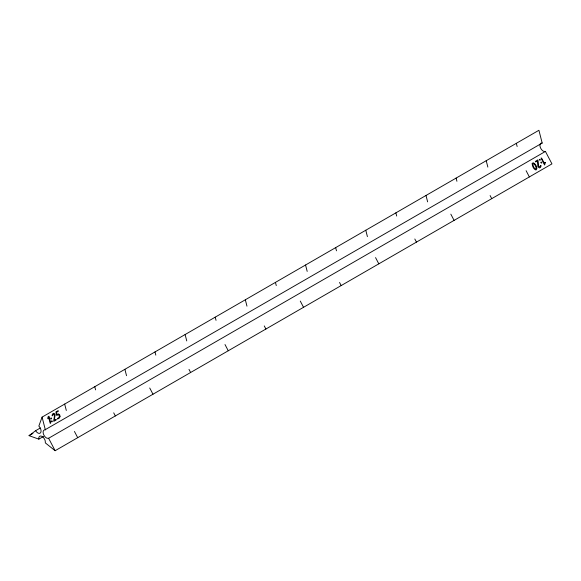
<?xml version="1.0" encoding="UTF-8"?>
<svg xmlns="http://www.w3.org/2000/svg" width="581" height="581" viewBox="0 0 581 581"><rect width="100%" height="100%" fill="white"/><g stroke="black" fill="none" stroke-linecap="round" stroke-linejoin="round"><path stroke-width="0.87" d="M38.854 439.149L38.774 438.662A4.692 2.709 60 0 1 41.418 436.157A4.692 2.709 60 0 1 45.224 440.856L45.347 442.904L55.13 450.718L551.95 163.886L545.428 151.43L48.608 438.263L47.061 438.241A4.692 2.709 60 0 1 43.285 433.506A4.692 2.709 60 0 1 44.984 429.831L542.182 143.064L538.914 130.282L42.086 417.114L38.818 426.127L39.188 426.483A4.692 2.709 60 0 1 40.895 432.126A4.692 2.709 60 0 1 37.111 432.496L35.572 430.739L29.05 435.663L38.854 439.149L43.575 436.425M35.572 430.739L40.285 428.015M29.05 435.663L32.943 433.419M545.428 151.43L543.889 151.401A4.692 2.709 60 0 1 540.272 147.225A4.692 2.709 60 0 1 541.085 143.122M541.812 142.991L542.182 143.064M526.11 170.691L529.364 176.922M490.103 195.536L491.729 198.651M450.834 214.157L454.088 220.381M414.819 238.994L416.454 242.11M375.558 257.615L378.812 263.839M339.544 282.46L341.178 285.569M300.275 301.074L303.536 307.305M264.268 325.919L265.902 329.035M225 344.533L228.26 350.764M188.992 369.378L190.626 372.494M149.724 387.992L152.985 394.223M113.716 412.837L115.35 415.952M74.448 431.458L77.709 437.682M48.608 438.263L55.13 450.718M516.327 143.318L517.148 146.514M486.217 160.697L487.851 167.096M456.107 178.084L456.927 181.279M425.996 195.47L427.631 201.861M395.886 212.857L396.707 216.052M365.776 230.236L367.41 236.627M335.665 247.622L336.486 250.818M305.555 265.009L307.189 271.4M275.445 282.388L276.265 285.583M245.335 299.774L246.969 306.165M215.224 317.161L216.038 320.356M185.114 334.54L186.748 340.931M155.004 351.926L155.817 355.122M124.893 369.313L126.527 375.704M94.783 386.692L95.596 389.887M64.673 404.078L66.307 410.469M42.086 417.114L45.354 429.904M540.388 165.512L539.974 166.914L538.572 166.348L537.912 159.855L535.348 161.424L535.747 161.968L537.636 160.908L537.803 166.13A1.983 1.612 67.1 0 0 538.464 167.292C540.192 169.732 542.131 164.488 540.388 165.512M545.392 162.578L544.6 165.048L541.049 158.047L541.63 158.141L544.506 163.646L544.782 162.331L545.392 162.578M532.181 163.573C532.225 166.013 533.518 169.209 535.972 170.037C538.449 168.308 535.435 163.464 533.111 162.709L532.181 163.573M54.52 415.095L53.764 421.385L56.335 419.816L56.096 419.257L54.207 420.317L55.115 415.001A1.983 1.46 -79.9 0 0 54.767 413.81C52.167 411.283 50.852 419.213 53.699 414.071L54.52 415.095M59.996 416.533L59.48 417.957L57.606 419.083L57.541 418.422L59.095 417.405L59.356 416.105L58.725 414.754L56.604 415.386L55.878 411.914L58.209 410.651L58.274 411.312L56.459 412.387L57.018 414.551L58.441 413.883L59.618 414.711A6.536 4.801 -79.9 0 1 59.988 416.156L59.996 416.533M50.903 418.189L50.874 418.327A2.033 1.489 -79.9 0 0 51.048 419.01L51.578 418.705A2.033 1.489 -79.9 0 0 51.404 418.022L50.903 418.189M50.714 422.932L50.184 423.237L48.688 417.456C47.497 421.646 47.497 415.292 49.029 416.257L50.714 422.932M51.636 421.08L51.615 421.218A2.033 1.489 -79.9 0 0 51.789 421.9L52.319 421.595A2.033 1.489 -79.9 0 0 52.145 420.913L51.636 421.08M536.27 168.664C534.731 170.298 532.9 165.556 532.806 164.074C534.353 162.44 536.176 167.183 536.27 168.664M539.538 159.376L539.495 159.637A2.033 1.656 67.1 0 0 539.836 160.298L540.366 159.993A2.033 1.656 67.1 0 0 540.018 159.325L539.538 159.376M541.02 162.201L540.969 162.455A2.033 1.656 67.1 0 0 541.318 163.123L541.848 162.818A2.033 1.656 67.1 0 0 541.499 162.15L541.02 162.201"/></g></svg>
